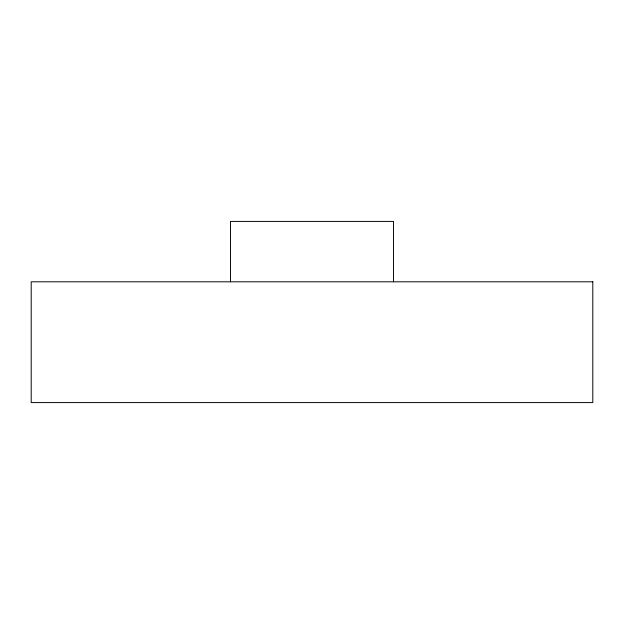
<?xml version="1.0" encoding="UTF-8"?>
<svg xmlns="http://www.w3.org/2000/svg" width="624" height="624" viewBox="0 0 624 624"><rect width="100%" height="100%" fill="white"/><g stroke="black" fill="none" stroke-linecap="round" stroke-linejoin="round"><path stroke-width="0.94" d="M393.526 281.806L393.526 221.419L230.474 221.419L230.474 281.806M592.8 281.806L31.2 281.806L31.2 402.581L592.8 402.581L592.8 281.806"/></g></svg>
